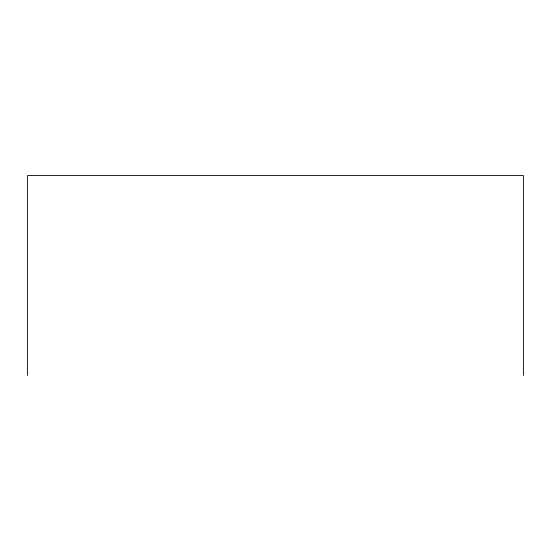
<?xml version="1.0" encoding="UTF-8"?>
<svg xmlns="http://www.w3.org/2000/svg" width="551" height="551" viewBox="0 0 551 551"><rect width="100%" height="100%" fill="white"/><g stroke="black" fill="none" stroke-linecap="round" stroke-linejoin="round"><path stroke-width="0.83" d="M523.45 375.431L523.45 175.569L27.55 175.569L27.55 375.431"/></g></svg>
